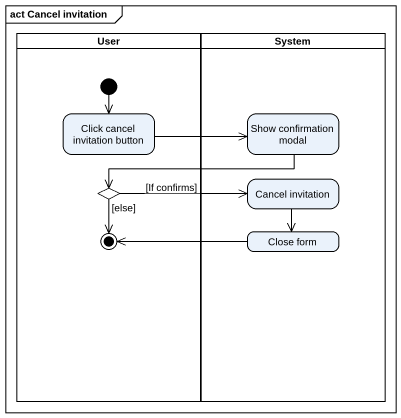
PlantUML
@startuml
mainframe act Cancel invitation
hide empty description
state User <<partition>> {
  state "Click cancel invitation button" as Click_cancel_invitation
  state choice1 <<choice>>
  state final1 <<end>>
  [*] --> Click_cancel_invitation
}
state System <<partition>> {
  state "Show confirmation modal" as Show_confirmation_modal
  state "Cancel invitation" as Cancel_invitation
  state "Close form" as Close_form
}
Click_cancel_invitation -right-> Show_confirmation_modal
Show_confirmation_modal -left-> choice1
Cancel_invitation --> Close_form
choice1 -right-> Cancel_invitation : [If confirms]
choice1 --> final1 : [else]
Close_form -left-> final1
@enduml
